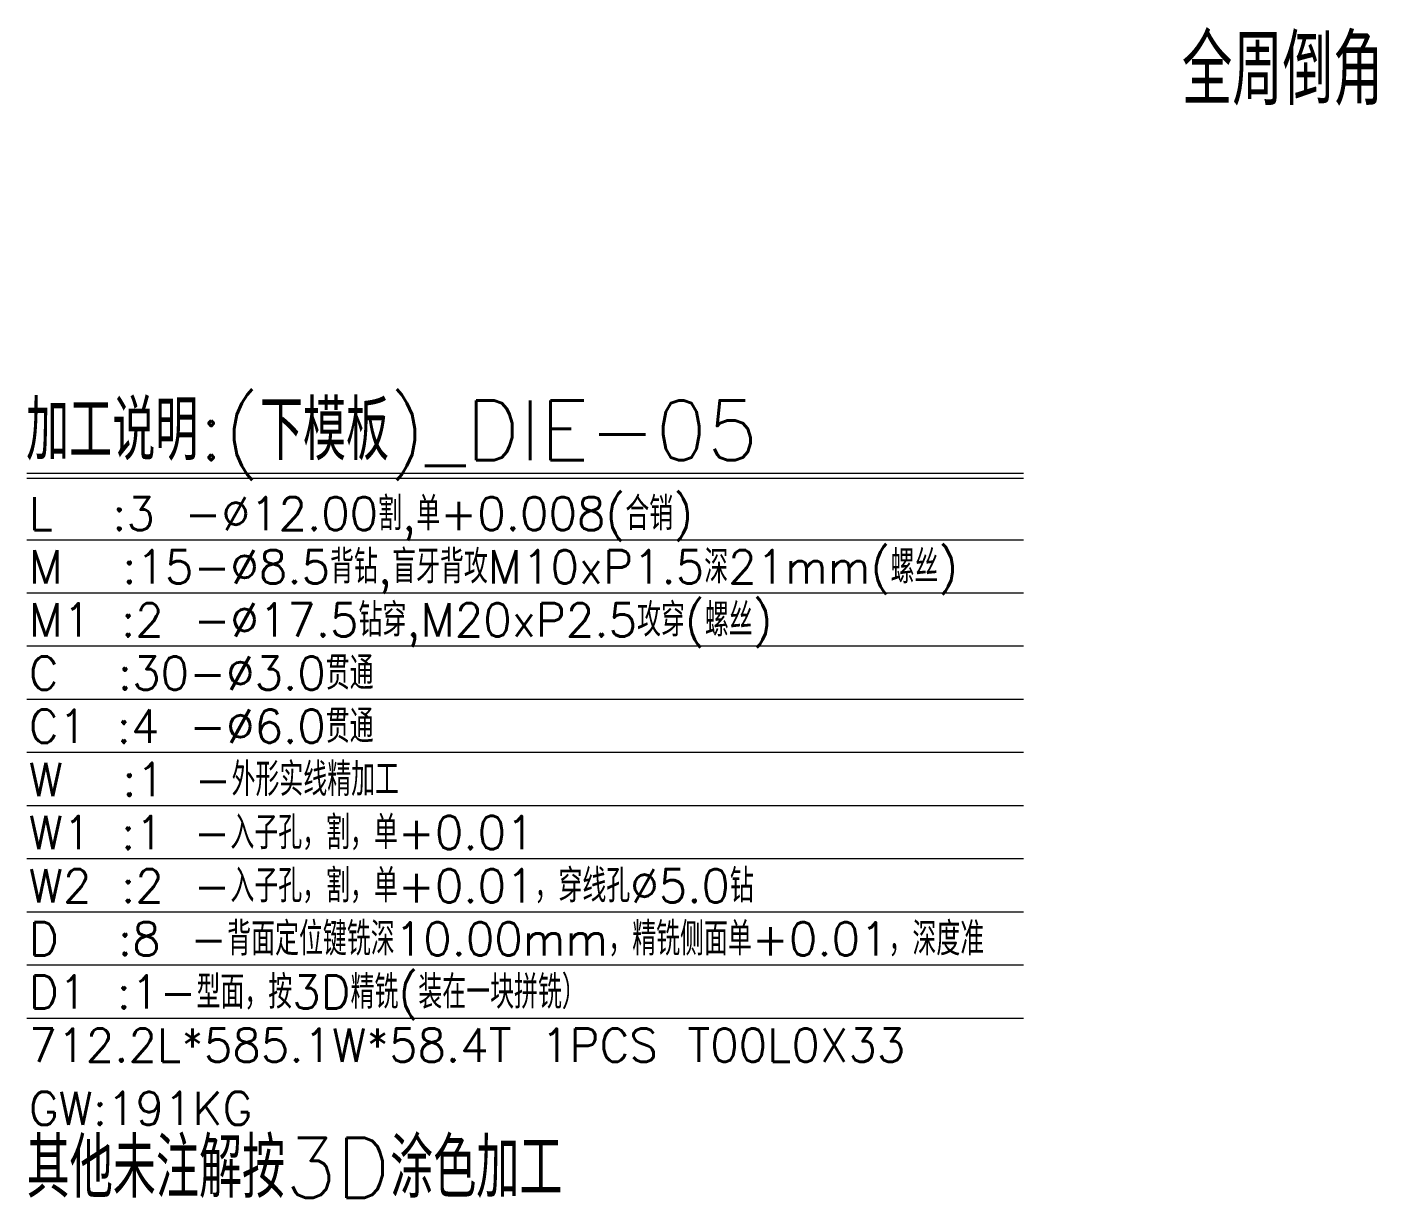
# Model space of a CAD drawing. Header units: millimetres. Extents: x 13888 to 15264, y 42912 to 43706.
# Drawn here: x 14776.1 to 15263.7, y 43281.7 to 43704.6 of the extents above; entities that cross this region are included whole.
import ezdxf
from ezdxf.enums import TextEntityAlignment as Align

# ---------------------------------------------------------------- set-up
doc = ezdxf.new("R2010")
doc.units = ezdxf.units.MM
doc.layers.add('dim', color=4, linetype='Continuous')
doc.styles.add('chinesef_fs', font='txt.shx', dxfattribs={"bigfont": 'gbcbig.shx'})

msp = doc.modelspace()

# ---------------------------------------------------------------- linework, layer by layer
at = {"layer": 'dim', "color": 8, "linetype": 'Continuous', "lineweight": 13}
for p, q in [((14776.086, 43543.477), (15136.022, 43543.477)), ((14776.086, 43541.677), (15136.022, 43541.677)), ((14776.086, 43519.477), (15136.022, 43519.477)), ((14776.086, 43500.277), (15136.022, 43500.277)), ((14776.086, 43481.077), (15136.022, 43481.077)), ((14776.086, 43461.877), (15136.022, 43461.877)), ((14776.086, 43442.677), (15136.022, 43442.677)), ((14776.086, 43423.477), (15136.022, 43423.477)), ((14776.086, 43404.277), (15136.022, 43404.277)), ((14776.086, 43385.077), (15136.022, 43385.077)), ((14776.086, 43365.877), (15136.022, 43365.877)), ((14776.086, 43346.677), (15136.022, 43346.677))]:
    msp.add_line(p, q, dxfattribs=at)

# ---------------------------------------------------------------- texts
at = {"layer": 'dim', "lineweight": 13, "style": 'chinesef_fs'}
msp.add_text('全周倒角', height=25.2525, dxfattribs=at).set_placement((15229.584, 43690.418), align=Align.MIDDLE)
at = {"layer": 'dim', "color": 4, "lineweight": 13, "style": 'chinesef_fs'}
for s, height, p in [('加工说明:(下模板)_DIE-05', 21.6, (14775.769, 43548.177)), ('M  :15-%%c8.5背钻,盲牙背攻M10xP1.5深21mm(螺丝)', 12, (14776.722, 43503.688)), ('M1 :2 -%%c17.5钻穿,M20xP2.5攻穿(螺丝)', 12, (14776.722, 43484.488)), ('C  :30-%%c3.0贯通', 12, (14776.722, 43465.288)), ('C1 :4 -%%c6.0贯通', 12, (14776.722, 43446.088)), ('D  :8 -背面定位键铣深10.00mm，精铣侧面单+0.01，深度准', 12, (14776.722, 43369.288)), ('D1 :1-型面，按3D精铣(装在一块拼铣）', 12, (14776.722, 43350.088)), ('712.2L*585.1W*58.4T 1PCS T00L0X33 ', 12, (14776.722, 43330.888)), ('GW:191KG ', 12, (14776.722, 43308.088))]:
    msp.add_text(s, height=height, dxfattribs=at).set_placement(p)
at = {"layer": 'dim', "color": 1, "lineweight": 13, "style": 'chinesef_fs'}
for s, p in [('L  :3 -%%c12.00割,单+0.008(合销)', (14776.722, 43522.888)), ('W  :1 -外形实线精加工', (14776.722, 43426.888)), ('W1 :1 -入子孔，割，单+0.01', (14776.722, 43407.688)), ('W2 :2 -入子孔，割，单+0.01，穿线孔%%c5.0钻', (14776.722, 43388.488))]:
    msp.add_text(s, height=12, dxfattribs=at).set_placement(p)
at = {"layer": 'dim', "color": 21, "lineweight": 13, "style": 'chinesef_fs'}
msp.add_text('其他未注解按3D涂色加工', height=21.6, dxfattribs=at).set_placement((14775.993, 43281.777))

doc.saveas('drawing.dxf')
